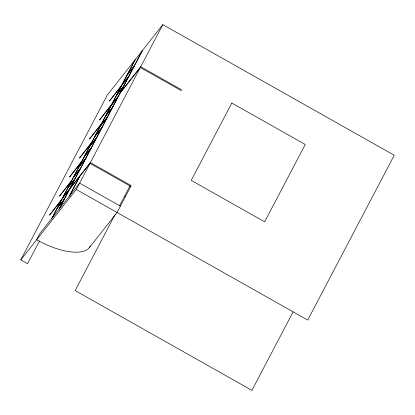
<?xml version="1.0" encoding="UTF-8"?>
<svg xmlns="http://www.w3.org/2000/svg" width="415" height="415" viewBox="0 0 415 415"><rect width="100%" height="100%" fill="white"/><g stroke="black" fill="none" stroke-linecap="round" stroke-linejoin="round"><path stroke-width="0.62" d="M20.75 259.899L107.283 95.077L162.815 24.646L394.25 155.257L307.717 320.079L76.282 189.468L20.75 259.899L27.551 263.733L39.565 240.845M51.844 218.342L135.051 59.864M52.083 218.041L135.285 59.558M59.023 209.238L142.231 50.755M59.262 208.937L142.464 50.454M69.315 196.181L79.701 176.406M69.554 195.88L79.939 176.105M76.282 189.468L162.815 24.646M120.402 206.151L79.607 183.129L39.944 233.438L36.619 239.777A46.952 18.945 27.7 0 0 89.308 247.703L90.143 246.121M119.587 205.69L124.578 196.181L125.397 196.643L117.077 212.49L89.308 247.703M115.095 214.488L75.141 290.593L251.915 390.354L293.078 311.95M127.566 74.264L134.507 65.461M127.166 75.027L134.107 66.224M121.735 85.22L109.436 101.073L121.336 85.978M122.176 84.536L129.117 75.732M121.777 85.298L128.717 76.495M116.781 94.807L123.722 86.004M116.382 95.564L123.322 86.761M120.366 92.545L140.716 66.737L181.511 89.759L181.111 90.522L140.317 67.5L119.966 93.308M111.749 104.238L99.455 120.091L111.35 104.995M111.391 105.078L118.332 96.27M110.992 105.835L117.933 97.032M105.996 115.344L112.942 106.541M105.602 116.107L112.543 107.303M101.768 123.255L89.469 139.108L101.369 124.012M100.606 125.615L107.547 116.812M100.207 126.378L107.148 117.57M95.217 135.887L102.157 127.083M94.817 136.644L101.758 127.841M91.782 142.272L79.483 158.125L91.383 143.035M89.822 146.153L96.768 137.349M89.422 146.915L96.368 138.112M84.432 156.424L91.373 147.621M84.032 157.186L90.973 148.383M81.797 161.29L69.497 177.143L81.397 162.052M79.042 166.695L85.983 157.892M78.642 167.453L85.583 158.649M73.647 176.961L80.588 168.158M73.248 177.724L80.188 168.921M71.811 180.307L59.516 196.16L71.416 181.07M68.257 187.232L75.198 178.429M67.858 187.995L74.799 179.192M62.867 197.504L69.808 188.701M70.047 188.394L90.392 162.592L131.187 185.609L130.787 186.371L89.993 163.349L69.647 189.157M62.468 198.261L69.409 189.458M61.83 199.325L49.53 215.178L61.43 200.087M57.472 207.77L64.413 198.967M57.073 208.532L64.014 199.729M129.77 186.294L124.78 195.802L125.595 196.259L130.585 186.75L129.77 186.294M231.824 103.039L191.222 180.375L264.651 221.818L305.253 144.477L231.824 103.039"/></g></svg>
